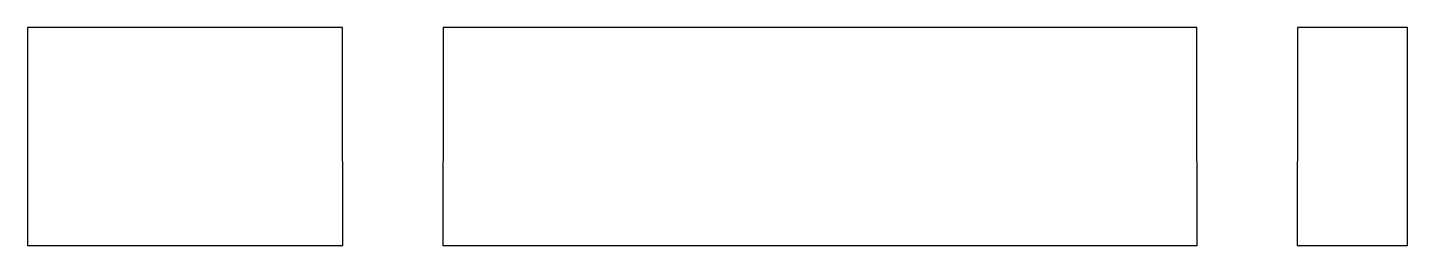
# Model space of a CAD drawing. Header units: metres. Extents: x -18.5 to 13.8, y -1.1 to 46.5.
# Drawn here: x -18.55 to 13.75, y -1.1 to 4 of the extents above.
import ezdxf

# ---------------------------------------------------------------- set-up
doc = ezdxf.new("R2010")
doc.units = ezdxf.units.M

msp = doc.modelspace()

# ---------------------------------------------------------------- linework, layer by layer
for p, q in [((-15.684, 4), (-18.55, 4)), ((-18.55, 4), (-18.55, 3.917)), ((-18.55, 3.917), (-18.55, 3.151)), ((-15.174, 4), (-15.684, 4)), ((-14.355, 4), (-15.174, 4)), ((-13.031, 4), (-14.355, 4)), ((-11.178, 4), (-13.031, 4)), ((-11.181, 2.842), (-11.178, 4)), ((-6.938, 4), (-8.822, 4)), ((-8.822, 4), (-8.819, 2.842)), ((8.822, 4), (-6.938, 4)), ((8.819, 2.842), (8.822, 4)), ((11.914, 4), (11.178, 4)), ((11.178, 4), (11.181, 2.842)), ((12.4, 4), (11.914, 4)), ((12.672, 4), (12.4, 4)), ((12.815, 4), (12.672, 4)), ((13.75, 4), (12.815, 4)), ((13.75, 3.151), (13.75, 4)), ((-18.55, 3.151), (-18.55, -0.214)), ((13.75, -1.1), (13.75, 3.151)), ((-11.169, -1.1), (-11.181, 2.842)), ((-8.819, 2.842), (-8.831, -1.1)), ((-8.819, 2.842), (-8.819, 2.842)), ((8.831, -1.1), (8.819, 2.842)), ((11.181, 2.842), (11.169, -1.1)), ((-18.55, -0.214), (-18.55, -0.309)), ((-18.55, -0.309), (-18.55, -0.381)), ((-18.55, -0.381), (-18.55, -0.425)), ((-18.55, -0.425), (-18.55, -0.839)), ((-18.55, -0.839), (-18.55, -0.865)), ((-18.55, -0.865), (-18.55, -1.1)), ((-18.55, -1.1), (-18.217, -1.1)), ((-18.217, -1.1), (-17.472, -1.1)), ((-17.472, -1.1), (-11.863, -1.1)), ((-17.472, -1.1), (-17.472, -1.1)), ((-11.863, -1.1), (-11.642, -1.1)), ((-11.642, -1.1), (-11.326, -1.1)), ((-11.326, -1.1), (-11.169, -1.1)), ((-8.831, -1.1), (-1.535, -1.1)), ((-1.535, -1.1), (8.831, -1.1)), ((11.169, -1.1), (11.301, -1.1)), ((11.301, -1.1), (11.548, -1.1)), ((11.548, -1.1), (13.75, -1.1)), ((13.75, -1.1), (13.75, -1.1))]:
    msp.add_line(p, q)

doc.saveas('drawing.dxf')
